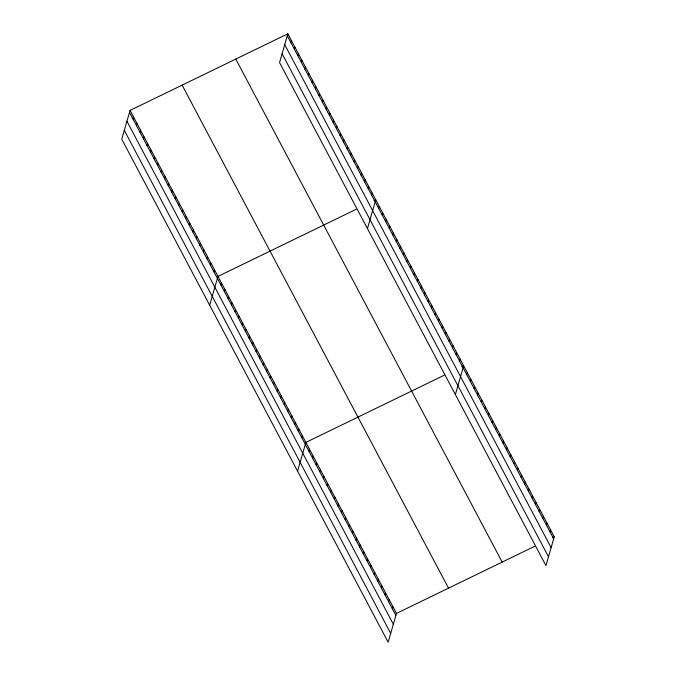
<?xml version="1.0" encoding="UTF-8"?>
<svg xmlns="http://www.w3.org/2000/svg" width="676" height="676" viewBox="0 0 676 676"><rect width="100%" height="100%" fill="white"/><g stroke="black" fill="none" stroke-linecap="round" stroke-linejoin="round"><path stroke-width="1.01" d="M130.062 110.408L121.756 139.188L388.151 642.2L396.457 613.419L130.062 110.408L287.849 33.8L554.244 536.812L545.938 565.592L279.543 62.581L287.849 33.8M133.003 119.035L133.578 117.049M136.527 125.668L137.093 123.691M140.042 132.31L140.608 130.333M143.557 138.952L144.132 136.966M147.072 145.594L147.647 143.608M150.587 152.227L151.162 150.249M154.103 158.868L154.677 156.891M157.618 165.51L158.192 163.524M161.141 172.152L161.708 170.166M164.657 178.785L165.223 176.808M168.172 185.427L168.746 183.45M171.687 192.069L172.262 190.083M175.202 198.71L175.777 196.724M178.718 205.352L179.292 203.366M182.233 211.985L182.807 210.008M185.756 218.627L186.322 216.65M189.272 225.269L189.838 223.283M192.787 231.91L193.361 229.925M196.302 238.543L196.877 236.566M199.817 245.185L200.392 243.208M203.332 251.827L203.907 249.841M206.848 258.469L207.422 256.483M210.363 265.11L210.937 263.125M213.886 271.744L214.453 269.766M209.661 305.18L217.968 276.408L356.235 209.273M290.798 42.419L291.373 40.442M220.917 285.027L221.491 283.041M294.313 49.061L294.888 47.083M224.432 291.669L225.007 289.683M297.829 55.702L298.403 53.717M227.947 298.302L228.522 296.325M301.344 62.344L301.918 60.358M231.462 304.944L232.037 302.966M304.859 68.977L305.434 67M234.978 311.585L235.552 309.6M308.383 75.619L308.949 73.642M238.501 318.227L239.067 316.241M311.898 82.261L312.464 80.275M242.016 324.86L242.583 322.883M315.413 88.902L315.988 86.917M245.532 331.502L246.106 329.525M318.928 95.544L319.503 93.558M249.047 338.144L249.621 336.158M322.444 102.177L323.018 100.2M252.562 344.785L253.137 342.8M325.959 108.819L326.533 106.833M256.077 351.427L256.652 349.441M329.474 115.461L330.049 113.475M259.592 358.06L260.167 356.083M332.998 122.102L333.564 120.117M263.116 364.702L263.682 362.725M336.513 128.736L337.079 126.758M266.631 371.344L267.197 369.358M340.028 135.377L340.603 133.4M270.147 377.985L270.721 376M343.543 142.019L344.118 140.033M273.662 384.619L274.236 382.641M347.058 148.661L347.633 146.675M277.177 391.26L277.751 389.283M350.574 155.294L351.148 153.317M280.692 397.902L281.267 395.916M354.089 161.936L354.663 159.959M284.207 404.544L284.782 402.558M357.604 168.577L358.179 166.592M287.722 411.185L288.297 409.2M361.128 175.219L361.694 173.233M291.246 417.819L291.812 415.841M364.643 181.861L365.209 179.875M294.761 424.46L295.327 422.483M368.158 188.494L368.733 186.517M298.277 431.102L298.851 429.116M371.673 195.136L372.248 193.159M301.792 437.744L302.366 435.758M367.457 228.572L375.763 199.792L373.904 200.696M297.575 471.172L305.882 442.4L444.14 375.273M378.704 208.419L379.278 206.434M308.932 451.222L309.507 449.236M382.219 215.052L382.793 213.075M312.557 458.066L313.123 456.08M385.743 221.694L386.309 219.717M316.174 464.902L316.748 462.925M389.258 228.336L389.824 226.35M319.799 471.747L320.373 469.761M392.773 234.978L393.347 232.992M323.424 478.583L323.998 476.605M396.288 241.611L396.863 239.634M327.049 485.427L327.615 483.441M399.803 248.253L400.378 246.275M330.665 492.263L331.24 490.286M403.318 254.894L403.893 252.909M334.29 499.108L334.865 497.122M406.834 261.536L407.408 259.55M337.915 505.952L338.49 503.966M410.357 268.178L410.923 266.192M341.541 512.788L342.107 510.811M413.873 274.811L414.439 272.834M345.157 519.633L345.732 517.647M417.388 281.453L417.954 279.475M348.782 526.469L349.357 524.491M420.903 288.094L421.478 286.109M352.407 533.313L352.982 531.328M424.418 294.736L424.993 292.75M356.032 540.158L356.598 538.172M427.933 301.369L428.508 299.392M359.649 546.994L360.224 545.017M431.449 308.011L432.023 306.034M363.274 553.838L363.849 551.853M434.964 314.653L435.538 312.667M366.899 560.674L367.474 558.697M438.487 321.294L439.054 319.309M370.524 567.519L371.09 565.533M442.003 327.936L442.569 325.95M374.141 574.355L374.715 572.378M445.518 334.569L446.092 332.592M377.766 581.199L378.34 579.214M449.033 341.211L449.608 339.234M381.391 588.044L381.965 586.058M452.548 347.853L453.123 345.867M385.016 594.88L385.582 592.903M456.063 354.494L456.638 352.509M388.632 601.725L389.207 599.739M459.579 361.128L460.153 359.15M392.257 608.561L392.832 606.583M455.362 394.564L463.668 365.792L461.809 366.688M466.719 374.614L467.293 372.628M470.344 381.45L470.918 379.473M473.969 388.294L474.535 386.309M477.594 395.13L478.16 393.153M481.211 401.975L481.785 399.998M484.836 408.819L485.41 406.834M488.461 415.655L489.027 413.678M492.086 422.5L492.652 420.514M495.702 429.336L496.277 427.359M499.327 436.181L499.902 434.195M502.952 443.025L503.519 441.039M506.577 449.861L507.144 447.884M510.194 456.706L510.769 454.72M513.819 463.542L514.394 461.564M517.444 470.386L518.01 468.4M521.061 477.222L521.635 475.245M524.686 484.067L525.26 482.089M528.311 490.911L528.885 488.925M531.936 497.747L532.502 495.77M535.553 504.592L536.127 502.606M539.178 511.428L539.752 509.45M542.803 518.272L543.377 516.287M546.428 525.117L546.994 523.131M550.044 531.953L550.619 529.976M396.457 613.419L534.716 546.293M552.385 537.716L554.244 536.812M287.283 35.786L553.669 538.797M284.731 44.624L551.117 547.636M282.103 53.734L548.49 556.745M235.78 59.082L502.175 562.094M182.131 85.125L448.526 588.145M129.488 112.393L395.882 615.405M126.936 121.232L393.331 624.244M124.308 130.341L390.703 633.361"/></g></svg>
